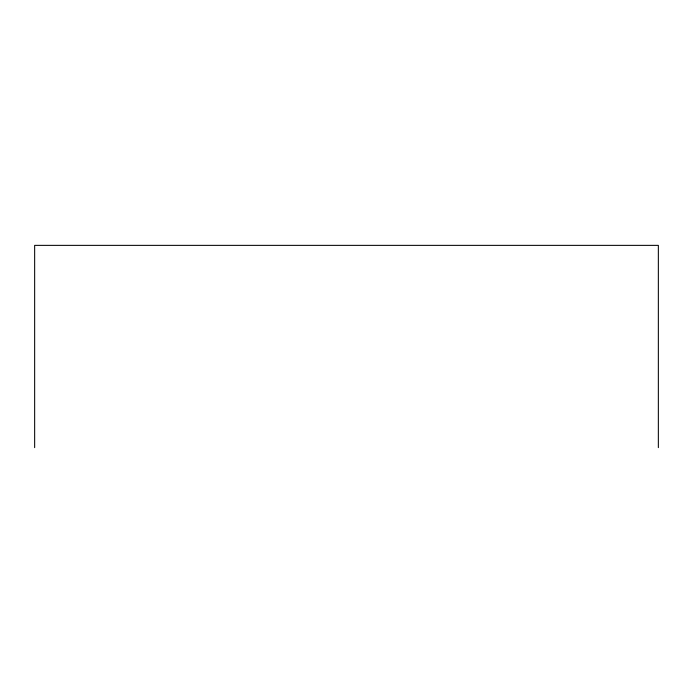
<?xml version="1.0" encoding="UTF-8"?>
<svg xmlns="http://www.w3.org/2000/svg" width="693" height="693" viewBox="0 0 693 693"><rect width="100%" height="100%" fill="white"/><g stroke="black" fill="none" stroke-linecap="round" stroke-linejoin="round"><path stroke-width="1.04" d="M658.35 447.635L658.35 245.365L34.65 245.365L34.65 447.635"/></g></svg>
